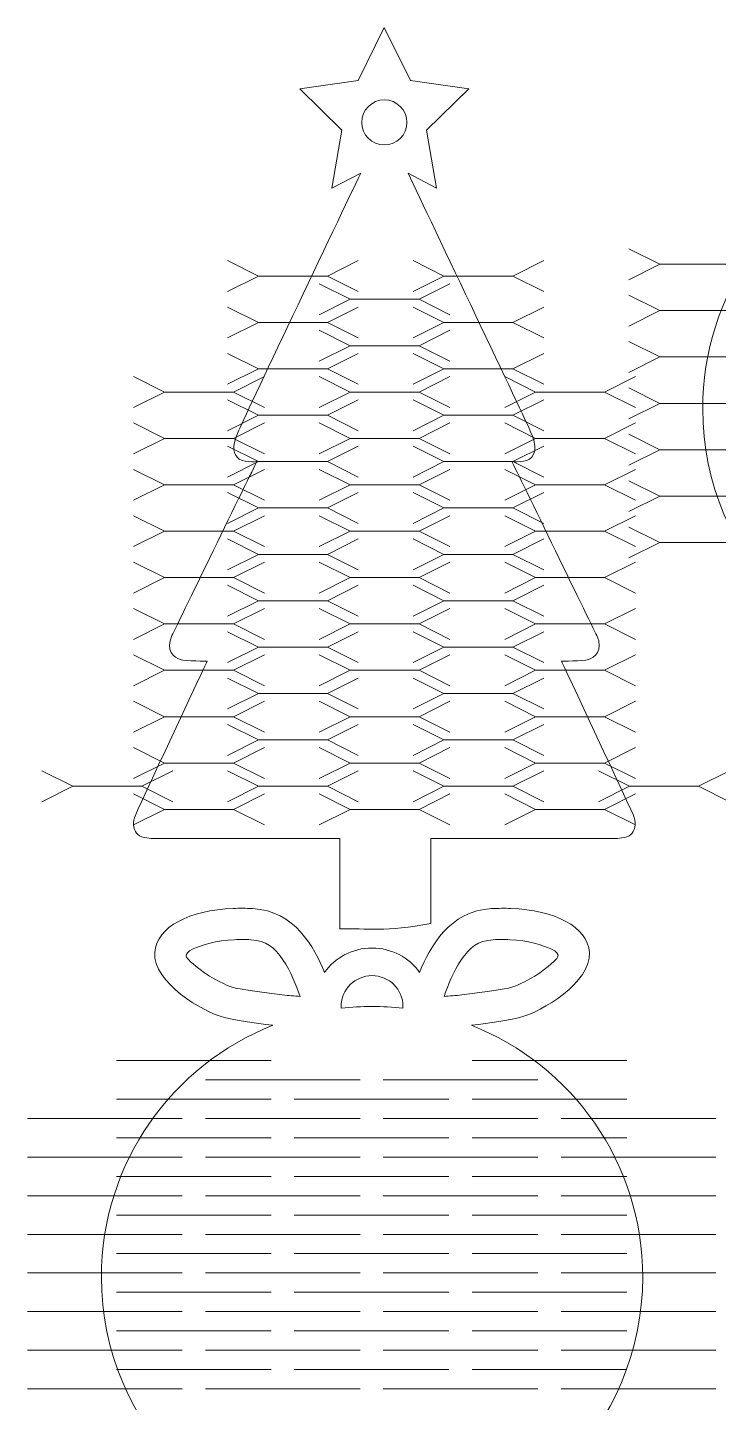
# Model space of a CAD drawing. Header units: centimetres. Extents: x -10.1 to 10.1, y -13.4 to 13.4.
# Drawn here: x -10.14 to -1.21, y -4.38 to 13.41 of the extents above; entities that cross this region are included whole.
import ezdxf

# ---------------------------------------------------------------- set-up
doc = ezdxf.new("R2010")
doc.units = ezdxf.units.CM
doc.header["$MEASUREMENT"] = 0
doc.layers.add('layer 1', color=7, linetype='Continuous')

msp = doc.modelspace()

# ---------------------------------------------------------------- linework, layer by layer
at = {"layer": 'layer 1', "color": 1, "lineweight": 15}
for points, knots in [([(-5.52979, 13.40721), (-5.52979, 13.40721), (-5.86768, 12.72286), (-5.86768, 12.72286), (-5.86768, 12.72286), (-5.86768, 12.72286), (-6.62259, 12.61262), (-6.62259, 12.61262), (-6.62259, 12.61262), (-6.62259, 12.61262), (-6.0766, 12.07989), (-6.0766, 12.07989), (-6.0766, 12.07989), (-6.0766, 12.07989), (-6.20543, 11.32762), (-6.20543, 11.32762), (-6.20543, 11.32762), (-6.20543, 11.32762), (-5.83406, 11.52341), (-5.83406, 11.52341), (-5.83406, 11.52341), (-6.11766, 10.92785), (-7.3575, 8.32185), (-7.41896, 8.17643), (-7.41896, 8.17643), (-7.48771, 8.01412), (-7.49307, 7.92646), (-7.43314, 7.84835), (-7.43314, 7.84835), (-7.37319, 7.77021), (-7.17737, 7.79198), (-7.17737, 7.79198), (-7.17737, 7.79198), (-7.17737, 7.79198), (-8.1806, 5.73415), (-8.27444, 5.53942), (-8.27444, 5.53942), (-8.36827, 5.34472), (-8.23983, 5.25639), (-8.16776, 5.23159), (-8.16776, 5.23159), (-8.09555, 5.20679), (-7.81844, 5.21134), (-7.81844, 5.21134), (-7.81844, 5.21134), (-7.81844, 5.21134), (-8.72793, 3.27572), (-8.75951, 3.18728), (-8.75951, 3.18728), (-8.79118, 3.09894), (-8.75979, 3.01293), (-8.71542, 2.96499), (-8.71542, 2.96499), (-8.67117, 2.91701), (-8.51698, 2.91648), (-8.51698, 2.91648), (-8.51698, 2.91648), (-8.51698, 2.91648), (-6.10485, 2.91648), (-6.10485, 2.91648), (-6.10485, 2.91648), (-6.10485, 2.91648), (-6.10485, 1.74791), (-6.10485, 1.74791), (-6.10485, 1.74791), (-5.75042, 1.75327), (-5.51367, 1.70547), (-4.92485, 1.815), (-4.92485, 1.815), (-4.92485, 1.815), (-4.92485, 2.91648), (-4.92485, 2.91648), (-4.92485, 2.91648), (-4.92485, 2.91648), (-2.53919, 2.91648), (-2.53919, 2.91648), (-2.53919, 2.91648), (-2.53919, 2.91648), (-2.38495, 2.91715), (-2.34075, 2.96499), (-2.34075, 2.96499), (-2.29651, 3.01293), (-2.26508, 3.09894), (-2.29665, 3.18728), (-2.29665, 3.18728), (-2.32833, 3.27572), (-3.23769, 5.21134), (-3.23769, 5.21134), (-3.23769, 5.21134), (-3.23769, 5.21134), (-2.95973, 5.20679), (-2.88756, 5.23159), (-2.88756, 5.23159), (-2.81548, 5.25639), (-2.68785, 5.34472), (-2.78172, 5.53942), (-2.78172, 5.53942), (-2.87556, 5.73415), (-3.8789, 7.79198), (-3.8789, 7.79198), (-3.8789, 7.79198), (-3.8789, 7.79198), (-3.68212, 7.77021), (-3.62218, 7.84835), (-3.62218, 7.84835), (-3.56224, 7.92646), (-3.56761, 8.01412), (-3.63636, 8.17643), (-3.63636, 8.17643), (-3.69782, 8.32185), (-4.93614, 10.92217), (-5.22111, 11.5208), (-5.22111, 11.5208), (-5.22111, 11.5208), (-4.85429, 11.32762), (-4.85429, 11.32762), (-4.85429, 11.32762), (-4.85429, 11.32762), (-4.98298, 12.07989), (-4.98298, 12.07989), (-4.98298, 12.07989), (-4.98298, 12.07989), (-4.43713, 12.61262), (-4.43713, 12.61262), (-4.43713, 12.61262), (-4.43713, 12.61262), (-5.19204, 12.72286), (-5.19204, 12.72286), (-5.19204, 12.72286), (-5.19204, 12.72286), (-5.52979, 13.40721), (-5.52979, 13.40721)], [0, 0, 0, 0, 0.02941176, 0.02941176, 0.02941176, 0.02941176, 0.05882353, 0.05882353, 0.05882353, 0.05882353, 0.08823529, 0.08823529, 0.08823529, 0.08823529, 0.11764706, 0.11764706, 0.11764706, 0.11764706, 0.14705882, 0.14705882, 0.14705882, 0.14705882, 0.17647059, 0.17647059, 0.17647059, 0.17647059, 0.20588235, 0.20588235, 0.20588235, 0.20588235, 0.23529412, 0.23529412, 0.23529412, 0.23529412, 0.26470588, 0.26470588, 0.26470588, 0.26470588, 0.29411765, 0.29411765, 0.29411765, 0.29411765, 0.32352941, 0.32352941, 0.32352941, 0.32352941, 0.35294118, 0.35294118, 0.35294118, 0.35294118, 0.38235294, 0.38235294, 0.38235294, 0.38235294, 0.41176471, 0.41176471, 0.41176471, 0.41176471, 0.44117647, 0.44117647, 0.44117647, 0.44117647, 0.47058824, 0.47058824, 0.47058824, 0.47058824, 0.5, 0.5, 0.5, 0.5, 0.52941176, 0.52941176, 0.52941176, 0.52941176, 0.55882353, 0.55882353, 0.55882353, 0.55882353, 0.58823529, 0.58823529, 0.58823529, 0.58823529, 0.61764706, 0.61764706, 0.61764706, 0.61764706, 0.64705882, 0.64705882, 0.64705882, 0.64705882, 0.67647059, 0.67647059, 0.67647059, 0.67647059, 0.70588235, 0.70588235, 0.70588235, 0.70588235, 0.73529412, 0.73529412, 0.73529412, 0.73529412, 0.76470588, 0.76470588, 0.76470588, 0.76470588, 0.79411765, 0.79411765, 0.79411765, 0.79411765, 0.82352941, 0.82352941, 0.82352941, 0.82352941, 0.85294118, 0.85294118, 0.85294118, 0.85294118, 0.88235294, 0.88235294, 0.88235294, 0.88235294, 0.91176471, 0.91176471, 0.91176471, 0.91176471, 0.94117647, 0.94117647, 0.94117647, 0.94117647, 1, 1, 1, 1]), ([(0.41603, 13.24419), (0.3744, 13.24448), (0.33376, 13.24321), (0.29337, 13.24158), (0.29337, 13.24158), (-0.27093, 13.21841), (-0.69592, 13.00938), (-0.72086, 12.67273), (-0.72086, 12.67273), (-0.74923, 12.28781), (-0.1028, 11.9017), (0.18232, 11.83047), (0.18232, 11.83047), (0.31172, 11.79809), (0.56113, 11.75978), (0.80589, 11.73067), (0.80589, 11.73067), (-0.49223, 11.2189), (-1.41139, 9.95274), (-1.41139, 8.47287), (-1.41139, 8.47287), (-1.41139, 6.5399), (0.15614, 4.97335), (2.08912, 4.97335), (2.08912, 4.97335), (4.02209, 4.97335), (5.58864, 6.5399), (5.58864, 8.47287), (5.58864, 8.47287), (5.58864, 9.95274), (4.67046, 11.2189), (3.37235, 11.73067), (3.37235, 11.73067), (3.61721, 11.75978), (3.86652, 11.79809), (3.99592, 11.83047), (3.99592, 11.83047), (4.28089, 11.9017), (4.92746, 12.28781), (4.89892, 12.67273), (4.89892, 12.67273), (4.87398, 13.00938), (4.44899, 13.21841), (3.88468, 13.24158), (3.88468, 13.24158), (3.80407, 13.24486), (3.72071, 13.24419), (3.63513, 13.23978), (3.63513, 13.23978), (3.08984, 13.21139), (2.83475, 12.74134), (2.70387, 12.41517), (2.70387, 12.41517), (2.56632, 12.60602), (2.34227, 12.73006), (2.08912, 12.73006), (2.08912, 12.73006), (1.8354, 12.73006), (1.61093, 12.60574), (1.47355, 12.41418), (1.47355, 12.41418), (1.34264, 12.7405), (1.08864, 13.21139), (0.5431, 13.23978), (0.5431, 13.23978), (0.50024, 13.24197), (0.45766, 13.24391), (0.41603, 13.24419)], [0, 0, 0, 0, 0.05555556, 0.05555556, 0.05555556, 0.05555556, 0.11111111, 0.11111111, 0.11111111, 0.11111111, 0.16666667, 0.16666667, 0.16666667, 0.16666667, 0.22222222, 0.22222222, 0.22222222, 0.22222222, 0.27777778, 0.27777778, 0.27777778, 0.27777778, 0.33333333, 0.33333333, 0.33333333, 0.33333333, 0.38888889, 0.38888889, 0.38888889, 0.38888889, 0.44444444, 0.44444444, 0.44444444, 0.44444444, 0.5, 0.5, 0.5, 0.5, 0.55555556, 0.55555556, 0.55555556, 0.55555556, 0.61111111, 0.61111111, 0.61111111, 0.61111111, 0.66666667, 0.66666667, 0.66666667, 0.66666667, 0.72222222, 0.72222222, 0.72222222, 0.72222222, 0.77777778, 0.77777778, 0.77777778, 0.77777778, 0.83333333, 0.83333333, 0.83333333, 0.83333333, 0.88888889, 0.88888889, 0.88888889, 0.88888889, 1, 1, 1, 1]), ([(-5.52813, 12.4715), (-5.36663, 12.4715), (-5.23614, 12.34101), (-5.23614, 12.17965), (-5.23614, 12.17965), (-5.23614, 12.01815), (-5.36663, 11.88766), (-5.52813, 11.88766), (-5.52813, 11.88766), (-5.68949, 11.88766), (-5.82002, 12.01815), (-5.82002, 12.17965), (-5.82002, 12.17965), (-5.82002, 12.34101), (-5.68949, 12.4715), (-5.52813, 12.4715)], [0, 0, 0, 0, 0.2, 0.2, 0.2, 0.2, 0.4, 0.4, 0.4, 0.4, 0.6, 0.6, 0.6, 0.6, 1, 1, 1, 1]), ([(-7.35955, 2.01277), (-7.40117, 2.01302), (-7.4418, 2.01178), (-7.48206, 2.01013), (-7.48206, 2.01013), (-8.04636, 1.98698), (-8.47135, 1.77807), (-8.49629, 1.44127), (-8.49629, 1.44127), (-8.5248, 1.05639), (-7.87823, 0.67028), (-7.59327, 0.59902), (-7.59327, 0.59902), (-7.46385, 0.56663), (-7.2143, 0.52835), (-6.96969, 0.49939), (-6.96969, 0.49939), (-8.2678, -0.01253), (-9.18683, -1.27854), (-9.18683, -2.75855), (-9.18683, -2.75855), (-9.18683, -4.69152), (-7.61943, -6.2581), (-5.68646, -6.2581), (-5.68646, -6.2581), (-3.75348, -6.2581), (-2.18694, -4.69152), (-2.18694, -2.75855), (-2.18694, -2.75855), (-2.18694, -1.27854), (-3.10515, -0.01253), (-4.40323, 0.49939), (-4.40323, 0.49939), (-4.15837, 0.52835), (-3.90909, 0.56663), (-3.7797, 0.59902), (-3.7797, 0.59902), (-3.49458, 0.67028), (-2.84797, 1.05639), (-2.87651, 1.44127), (-2.87651, 1.44127), (-2.90145, 1.77807), (-3.32645, 1.98698), (-3.89075, 2.01013), (-3.89075, 2.01013), (-3.97136, 2.01344), (-4.05486, 2.01291), (-4.14045, 2.00836), (-4.14045, 2.00836), (-4.68559, 1.97996), (-4.94083, 1.51006), (-5.07174, 1.18374), (-5.07174, 1.18374), (-5.20912, 1.37474), (-5.4332, 1.4986), (-5.68646, 1.4986), (-5.68646, 1.4986), (-5.94018, 1.4986), (-6.16465, 1.37431), (-6.30206, 1.1829), (-6.30206, 1.1829), (-6.43297, 1.50922), (-6.68679, 1.97996), (-7.23251, 2.00836), (-7.23251, 2.00836), (-7.27523, 2.01055), (-7.31781, 2.01249), (-7.35955, 2.01277)], [0, 0, 0, 0, 0.05555556, 0.05555556, 0.05555556, 0.05555556, 0.11111111, 0.11111111, 0.11111111, 0.11111111, 0.16666667, 0.16666667, 0.16666667, 0.16666667, 0.22222222, 0.22222222, 0.22222222, 0.22222222, 0.27777778, 0.27777778, 0.27777778, 0.27777778, 0.33333333, 0.33333333, 0.33333333, 0.33333333, 0.38888889, 0.38888889, 0.38888889, 0.38888889, 0.44444444, 0.44444444, 0.44444444, 0.44444444, 0.5, 0.5, 0.5, 0.5, 0.55555556, 0.55555556, 0.55555556, 0.55555556, 0.61111111, 0.61111111, 0.61111111, 0.61111111, 0.66666667, 0.66666667, 0.66666667, 0.66666667, 0.72222222, 0.72222222, 0.72222222, 0.72222222, 0.77777778, 0.77777778, 0.77777778, 0.77777778, 0.83333333, 0.83333333, 0.83333333, 0.83333333, 0.88888889, 0.88888889, 0.88888889, 0.88888889, 1, 1, 1, 1]), ([(-7.36215, 1.60884), (-7.32688, 1.60874), (-7.29051, 1.60722), (-7.25372, 1.60528), (-7.25372, 1.60528), (-7.0528, 1.5948), (-6.94986, 1.50453), (-6.8392, 1.34606), (-6.8392, 1.34606), (-6.73696, 1.19987), (-6.67053, 1.01836), (-6.61691, 0.87161), (-6.61691, 0.87161), (-6.69093, 0.87767), (-6.76205, 0.88304), (-6.84886, 0.8927), (-6.84886, 0.8927), (-7.10653, 0.92149), (-7.4042, 0.96781), (-7.49528, 0.99067), (-7.49528, 0.99067), (-7.54105, 1.0021), (-7.76482, 1.10271), (-7.91161, 1.21902), (-7.91161, 1.21902), (-8.05822, 1.33533), (-8.09378, 1.37322), (-8.0906, 1.40518), (-8.0906, 1.40518), (-8.09018, 1.41111), (-8.08121, 1.45327), (-7.9998, 1.48802), (-7.9998, 1.48802), (-7.89231, 1.53388), (-7.70184, 1.5966), (-7.46538, 1.60623), (-7.46538, 1.60623), (-7.43176, 1.60761), (-7.39743, 1.60898), (-7.36215, 1.60884)], [0, 0, 0, 0, 0.09090909, 0.09090909, 0.09090909, 0.09090909, 0.18181818, 0.18181818, 0.18181818, 0.18181818, 0.27272727, 0.27272727, 0.27272727, 0.27272727, 0.36363636, 0.36363636, 0.36363636, 0.36363636, 0.45454545, 0.45454545, 0.45454545, 0.45454545, 0.54545455, 0.54545455, 0.54545455, 0.54545455, 0.63636364, 0.63636364, 0.63636364, 0.63636364, 0.72727273, 0.72727273, 0.72727273, 0.72727273, 0.81818182, 0.81818182, 0.81818182, 0.81818182, 1, 1, 1, 1]), ([(-4.01076, 1.60884), (-3.97549, 1.60898), (-3.9412, 1.60761), (-3.90758, 1.60623), (-3.90758, 1.60623), (-3.67097, 1.5966), (-3.4805, 1.53388), (-3.37315, 1.48802), (-3.37315, 1.48802), (-3.29173, 1.45327), (-3.28277, 1.41111), (-3.28221, 1.40518), (-3.28221, 1.40518), (-3.27903, 1.37322), (-3.31459, 1.33533), (-3.46135, 1.21902), (-3.46135, 1.21902), (-3.60796, 1.10271), (-3.83177, 1.0021), (-3.87752, 0.99067), (-3.87752, 0.99067), (-3.96861, 0.96781), (-4.26639, 0.92149), (-4.52409, 0.8927), (-4.52409, 0.8927), (-4.61091, 0.88304), (-4.68189, 0.87767), (-4.75601, 0.87161), (-4.75601, 0.87161), (-4.70228, 1.01836), (-4.63585, 1.19987), (-4.53376, 1.34606), (-4.53376, 1.34606), (-4.42295, 1.50453), (-4.32015, 1.5948), (-4.11924, 1.60528), (-4.11924, 1.60528), (-4.08231, 1.60722), (-4.04604, 1.60874), (-4.01076, 1.60884)], [0, 0, 0, 0, 0.09090909, 0.09090909, 0.09090909, 0.09090909, 0.18181818, 0.18181818, 0.18181818, 0.18181818, 0.27272727, 0.27272727, 0.27272727, 0.27272727, 0.36363636, 0.36363636, 0.36363636, 0.36363636, 0.45454545, 0.45454545, 0.45454545, 0.45454545, 0.54545455, 0.54545455, 0.54545455, 0.54545455, 0.63636364, 0.63636364, 0.63636364, 0.63636364, 0.72727273, 0.72727273, 0.72727273, 0.72727273, 0.81818182, 0.81818182, 0.81818182, 0.81818182, 1, 1, 1, 1]), ([(-5.68646, 1.14141), (-5.46559, 1.14141), (-5.28697, 0.96269), (-5.28697, 0.74193), (-5.28697, 0.74193), (-5.28697, 0.73409), (-5.2874, 0.72665), (-5.28782, 0.71892), (-5.28782, 0.71892), (-5.41874, 0.73381), (-5.55156, 0.74193), (-5.68646, 0.74193), (-5.68646, 0.74193), (-5.82111, 0.74193), (-5.95436, 0.73381), (-6.08513, 0.71892), (-6.08513, 0.71892), (-6.08556, 0.72665), (-6.08679, 0.73409), (-6.08679, 0.74193), (-6.08679, 0.74193), (-6.08679, 0.96269), (-5.90723, 1.14141), (-5.68646, 1.14141)], [0, 0, 0, 0, 0.14285714, 0.14285714, 0.14285714, 0.14285714, 0.28571429, 0.28571429, 0.28571429, 0.28571429, 0.42857143, 0.42857143, 0.42857143, 0.42857143, 0.57142857, 0.57142857, 0.57142857, 0.57142857, 0.71428571, 0.71428571, 0.71428571, 0.71428571, 1, 1, 1, 1])]:
    msp.add_open_spline(points, degree=3, knots=knots, dxfattribs=at)
at = {"layer": 'layer 1', "lineweight": 15}
for points in [[(-2.36513, 10.5446), (-2.36513, 10.5446), (-1.96522, 10.3445), (-1.96522, 10.3445), (-1.96522, 10.3445), (-1.96522, 10.3445), (-2.36513, 10.14455), (-2.36513, 10.14455)], [(-7.55675, 10.39096), (-7.55675, 10.39096), (-7.15684, 10.19101), (-7.15684, 10.19101), (-7.15684, 10.19101), (-7.15684, 10.19101), (-7.55675, 9.99105), (-7.55675, 9.99105)], [(-5.86493, 10.39096), (-5.86493, 10.39096), (-6.26484, 10.19101), (-6.26484, 10.19101), (-6.26484, 10.19101), (-6.26484, 10.19101), (-5.86493, 9.99105), (-5.86493, 9.99105)], [(-5.15676, 10.39096), (-5.15676, 10.39096), (-4.75685, 10.19101), (-4.75685, 10.19101), (-4.75685, 10.19101), (-4.75685, 10.19101), (-5.15676, 9.99105), (-5.15676, 9.99105)], [(-3.46495, 10.39096), (-3.46495, 10.39096), (-3.86486, 10.19101), (-3.86486, 10.19101), (-3.86486, 10.19101), (-3.86486, 10.19101), (-3.46495, 9.99105), (-3.46495, 9.99105)], [(-6.37148, 10.09096), (-6.37148, 10.09096), (-5.97157, 9.89101), (-5.97157, 9.89101), (-5.97157, 9.89101), (-5.97157, 9.89101), (-6.37148, 9.69105), (-6.37148, 9.69105)], [(-4.67953, 10.09096), (-4.67953, 10.09096), (-5.07943, 9.89101), (-5.07943, 9.89101), (-5.07943, 9.89101), (-5.07943, 9.89101), (-4.67953, 9.69105), (-4.67953, 9.69105)], [(-7.55675, 9.79096), (-7.55675, 9.79096), (-7.15684, 9.591), (-7.15684, 9.591), (-7.15684, 9.591), (-7.15684, 9.591), (-7.55675, 9.39105), (-7.55675, 9.39105)], [(-5.86493, 9.79096), (-5.86493, 9.79096), (-6.26484, 9.591), (-6.26484, 9.591), (-6.26484, 9.591), (-6.26484, 9.591), (-5.86493, 9.39105), (-5.86493, 9.39105)], [(-5.15676, 9.79096), (-5.15676, 9.79096), (-4.75685, 9.591), (-4.75685, 9.591), (-4.75685, 9.591), (-4.75685, 9.591), (-5.15676, 9.39105), (-5.15676, 9.39105)], [(-3.46495, 9.79096), (-3.46495, 9.79096), (-3.86486, 9.591), (-3.86486, 9.591), (-3.86486, 9.591), (-3.86486, 9.591), (-3.46495, 9.39105), (-3.46495, 9.39105)], [(-2.36513, 9.94449), (-2.36513, 9.94449), (-1.96522, 9.74453), (-1.96522, 9.74453), (-1.96522, 9.74453), (-1.96522, 9.74453), (-2.36513, 9.54458), (-2.36513, 9.54458)], [(-6.37148, 9.49096), (-6.37148, 9.49096), (-5.97157, 9.291), (-5.97157, 9.291), (-5.97157, 9.291), (-5.97157, 9.291), (-6.37148, 9.09105), (-6.37148, 9.09105)], [(-4.67953, 9.49096), (-4.67953, 9.49096), (-5.07943, 9.291), (-5.07943, 9.291), (-5.07943, 9.291), (-5.07943, 9.291), (-4.67953, 9.09105), (-4.67953, 9.09105)], [(-2.36513, 9.34448), (-2.36513, 9.34448), (-1.96522, 9.14453), (-1.96522, 9.14453), (-1.96522, 9.14453), (-1.96522, 9.14453), (-2.36513, 8.94457), (-2.36513, 8.94457)], [(-7.55675, 9.19095), (-7.55675, 9.19095), (-7.15684, 8.991), (-7.15684, 8.991), (-7.15684, 8.991), (-7.15684, 8.991), (-7.55675, 8.79104), (-7.55675, 8.79104)], [(-5.86493, 9.19095), (-5.86493, 9.19095), (-6.26484, 8.991), (-6.26484, 8.991), (-6.26484, 8.991), (-6.26484, 8.991), (-5.86493, 8.79104), (-5.86493, 8.79104)], [(-5.15676, 9.19095), (-5.15676, 9.19095), (-4.75685, 8.991), (-4.75685, 8.991), (-4.75685, 8.991), (-4.75685, 8.991), (-5.15676, 8.79104), (-5.15676, 8.79104)], [(-3.46495, 9.19095), (-3.46495, 9.19095), (-3.86486, 8.991), (-3.86486, 8.991), (-3.86486, 8.991), (-3.86486, 8.991), (-3.46495, 8.79104), (-3.46495, 8.79104)], [(-8.7715, 8.89095), (-8.7715, 8.89095), (-8.3716, 8.691), (-8.3716, 8.691), (-8.3716, 8.691), (-8.3716, 8.691), (-8.7715, 8.49104), (-8.7715, 8.49104)], [(-7.07955, 8.89095), (-7.07955, 8.89095), (-7.47945, 8.691), (-7.47945, 8.691), (-7.47945, 8.691), (-7.47945, 8.691), (-7.07955, 8.49104), (-7.07955, 8.49104)], [(-6.37148, 8.89095), (-6.37148, 8.89095), (-5.97157, 8.691), (-5.97157, 8.691), (-5.97157, 8.691), (-5.97157, 8.691), (-6.37148, 8.49104), (-6.37148, 8.49104)], [(-4.67953, 8.89095), (-4.67953, 8.89095), (-5.07943, 8.691), (-5.07943, 8.691), (-5.07943, 8.691), (-5.07943, 8.691), (-4.67953, 8.49104), (-4.67953, 8.49104)], [(-3.9715, 8.89095), (-3.9715, 8.89095), (-3.57145, 8.691), (-3.57145, 8.691), (-3.57145, 8.691), (-3.57145, 8.691), (-3.9715, 8.49104), (-3.9715, 8.49104)], [(-2.27954, 8.89095), (-2.27954, 8.89095), (-2.67945, 8.691), (-2.67945, 8.691), (-2.67945, 8.691), (-2.67945, 8.691), (-2.27954, 8.49104), (-2.27954, 8.49104)], [(-2.36513, 8.74448), (-2.36513, 8.74448), (-1.96522, 8.54452), (-1.96522, 8.54452), (-1.96522, 8.54452), (-1.96522, 8.54452), (-2.36513, 8.34457), (-2.36513, 8.34457)], [(-7.55675, 8.59095), (-7.55675, 8.59095), (-7.15684, 8.39099), (-7.15684, 8.39099), (-7.15684, 8.39099), (-7.15684, 8.39099), (-7.55675, 8.19104), (-7.55675, 8.19104)], [(-5.86493, 8.59095), (-5.86493, 8.59095), (-6.26484, 8.39099), (-6.26484, 8.39099), (-6.26484, 8.39099), (-6.26484, 8.39099), (-5.86493, 8.19104), (-5.86493, 8.19104)], [(-5.15676, 8.59095), (-5.15676, 8.59095), (-4.75685, 8.39099), (-4.75685, 8.39099), (-4.75685, 8.39099), (-4.75685, 8.39099), (-5.15676, 8.19104), (-5.15676, 8.19104)], [(-3.46495, 8.59095), (-3.46495, 8.59095), (-3.86486, 8.39099), (-3.86486, 8.39099), (-3.86486, 8.39099), (-3.86486, 8.39099), (-3.46495, 8.19104), (-3.46495, 8.19104)], [(-8.7715, 8.29098), (-8.7715, 8.29098), (-8.3716, 8.09103), (-8.3716, 8.09103), (-8.3716, 8.09103), (-8.3716, 8.09103), (-8.7715, 7.89107), (-8.7715, 7.89107)], [(-7.07955, 8.29098), (-7.07955, 8.29098), (-7.47945, 8.09103), (-7.47945, 8.09103), (-7.47945, 8.09103), (-7.47945, 8.09103), (-7.07955, 7.89107), (-7.07955, 7.89107)], [(-6.37148, 8.29098), (-6.37148, 8.29098), (-5.97157, 8.09103), (-5.97157, 8.09103), (-5.97157, 8.09103), (-5.97157, 8.09103), (-6.37148, 7.89107), (-6.37148, 7.89107)], [(-4.67953, 8.29098), (-4.67953, 8.29098), (-5.07943, 8.09103), (-5.07943, 8.09103), (-5.07943, 8.09103), (-5.07943, 8.09103), (-4.67953, 7.89107), (-4.67953, 7.89107)], [(-3.9715, 8.29098), (-3.9715, 8.29098), (-3.57145, 8.09103), (-3.57145, 8.09103), (-3.57145, 8.09103), (-3.57145, 8.09103), (-3.9715, 7.89107), (-3.9715, 7.89107)], [(-2.27954, 8.29098), (-2.27954, 8.29098), (-2.67945, 8.09103), (-2.67945, 8.09103), (-2.67945, 8.09103), (-2.67945, 8.09103), (-2.27954, 7.89107), (-2.27954, 7.89107)], [(-2.36513, 8.14447), (-2.36513, 8.14447), (-1.96522, 7.94452), (-1.96522, 7.94452), (-1.96522, 7.94452), (-1.96522, 7.94452), (-2.36513, 7.74456), (-2.36513, 7.74456)], [(-7.55675, 7.99098), (-7.55675, 7.99098), (-7.15684, 7.79103), (-7.15684, 7.79103), (-7.15684, 7.79103), (-7.15684, 7.79103), (-7.55675, 7.59107), (-7.55675, 7.59107)], [(-5.86493, 7.99098), (-5.86493, 7.99098), (-6.26484, 7.79103), (-6.26484, 7.79103), (-6.26484, 7.79103), (-6.26484, 7.79103), (-5.86493, 7.59107), (-5.86493, 7.59107)], [(-5.15676, 7.99098), (-5.15676, 7.99098), (-4.75685, 7.79103), (-4.75685, 7.79103), (-4.75685, 7.79103), (-4.75685, 7.79103), (-5.15676, 7.59107), (-5.15676, 7.59107)], [(-3.46495, 7.99098), (-3.46495, 7.99098), (-3.86486, 7.79103), (-3.86486, 7.79103), (-3.86486, 7.79103), (-3.86486, 7.79103), (-3.46495, 7.59107), (-3.46495, 7.59107)], [(-8.7715, 7.69098), (-8.7715, 7.69098), (-8.3716, 7.49102), (-8.3716, 7.49102), (-8.3716, 7.49102), (-8.3716, 7.49102), (-8.7715, 7.29107), (-8.7715, 7.29107)], [(-7.07955, 7.69098), (-7.07955, 7.69098), (-7.47945, 7.49102), (-7.47945, 7.49102), (-7.47945, 7.49102), (-7.47945, 7.49102), (-7.07955, 7.29107), (-7.07955, 7.29107)], [(-6.37148, 7.69098), (-6.37148, 7.69098), (-5.97157, 7.49102), (-5.97157, 7.49102), (-5.97157, 7.49102), (-5.97157, 7.49102), (-6.37148, 7.29107), (-6.37148, 7.29107)], [(-4.67953, 7.69098), (-4.67953, 7.69098), (-5.07943, 7.49102), (-5.07943, 7.49102), (-5.07943, 7.49102), (-5.07943, 7.49102), (-4.67953, 7.29107), (-4.67953, 7.29107)], [(-3.9715, 7.69098), (-3.9715, 7.69098), (-3.57145, 7.49102), (-3.57145, 7.49102), (-3.57145, 7.49102), (-3.57145, 7.49102), (-3.9715, 7.29107), (-3.9715, 7.29107)], [(-2.27954, 7.69098), (-2.27954, 7.69098), (-2.67945, 7.49102), (-2.67945, 7.49102), (-2.67945, 7.49102), (-2.67945, 7.49102), (-2.27954, 7.29107), (-2.27954, 7.29107)], [(-2.36513, 7.54447), (-2.36513, 7.54447), (-1.96522, 7.34451), (-1.96522, 7.34451), (-1.96522, 7.34451), (-1.96522, 7.34451), (-2.36513, 7.14456), (-2.36513, 7.14456)], [(-7.55675, 7.39098), (-7.55675, 7.39098), (-7.15684, 7.19102), (-7.15684, 7.19102), (-7.15684, 7.19102), (-7.15684, 7.19102), (-7.55675, 6.99107), (-7.55675, 6.99107)], [(-5.86493, 7.39098), (-5.86493, 7.39098), (-6.26484, 7.19102), (-6.26484, 7.19102), (-6.26484, 7.19102), (-6.26484, 7.19102), (-5.86493, 6.99107), (-5.86493, 6.99107)], [(-5.15676, 7.39098), (-5.15676, 7.39098), (-4.75685, 7.19102), (-4.75685, 7.19102), (-4.75685, 7.19102), (-4.75685, 7.19102), (-5.15676, 6.99107), (-5.15676, 6.99107)], [(-3.46495, 7.39098), (-3.46495, 7.39098), (-3.86486, 7.19102), (-3.86486, 7.19102), (-3.86486, 7.19102), (-3.86486, 7.19102), (-3.46495, 6.99107), (-3.46495, 6.99107)], [(-8.7715, 7.09097), (-8.7715, 7.09097), (-8.3716, 6.89102), (-8.3716, 6.89102), (-8.3716, 6.89102), (-8.3716, 6.89102), (-8.7715, 6.69106), (-8.7715, 6.69106)], [(-7.07955, 7.09097), (-7.07955, 7.09097), (-7.47945, 6.89102), (-7.47945, 6.89102), (-7.47945, 6.89102), (-7.47945, 6.89102), (-7.07955, 6.69106), (-7.07955, 6.69106)], [(-6.37148, 7.09097), (-6.37148, 7.09097), (-5.97157, 6.89102), (-5.97157, 6.89102), (-5.97157, 6.89102), (-5.97157, 6.89102), (-6.37148, 6.69106), (-6.37148, 6.69106)], [(-4.67953, 7.09097), (-4.67953, 7.09097), (-5.07943, 6.89102), (-5.07943, 6.89102), (-5.07943, 6.89102), (-5.07943, 6.89102), (-4.67953, 6.69106), (-4.67953, 6.69106)], [(-3.9715, 7.09097), (-3.9715, 7.09097), (-3.57145, 6.89102), (-3.57145, 6.89102), (-3.57145, 6.89102), (-3.57145, 6.89102), (-3.9715, 6.69106), (-3.9715, 6.69106)], [(-2.27954, 7.09097), (-2.27954, 7.09097), (-2.67945, 6.89102), (-2.67945, 6.89102), (-2.67945, 6.89102), (-2.67945, 6.89102), (-2.27954, 6.69106), (-2.27954, 6.69106)], [(-2.36513, 6.9445), (-2.36513, 6.9445), (-1.96522, 6.74455), (-1.96522, 6.74455), (-1.96522, 6.74455), (-1.96522, 6.74455), (-2.36513, 6.54459), (-2.36513, 6.54459)], [(-7.55675, 6.79097), (-7.55675, 6.79097), (-7.15684, 6.59102), (-7.15684, 6.59102), (-7.15684, 6.59102), (-7.15684, 6.59102), (-7.55675, 6.39106), (-7.55675, 6.39106)], [(-5.86493, 6.79097), (-5.86493, 6.79097), (-6.26484, 6.59102), (-6.26484, 6.59102), (-6.26484, 6.59102), (-6.26484, 6.59102), (-5.86493, 6.39106), (-5.86493, 6.39106)], [(-5.15676, 6.79097), (-5.15676, 6.79097), (-4.75685, 6.59102), (-4.75685, 6.59102), (-4.75685, 6.59102), (-4.75685, 6.59102), (-5.15676, 6.39106), (-5.15676, 6.39106)], [(-3.46495, 6.79097), (-3.46495, 6.79097), (-3.86486, 6.59102), (-3.86486, 6.59102), (-3.86486, 6.59102), (-3.86486, 6.59102), (-3.46495, 6.39106), (-3.46495, 6.39106)], [(-8.7715, 6.49097), (-8.7715, 6.49097), (-8.3716, 6.29101), (-8.3716, 6.29101), (-8.3716, 6.29101), (-8.3716, 6.29101), (-8.7715, 6.09106), (-8.7715, 6.09106)], [(-7.07955, 6.49097), (-7.07955, 6.49097), (-7.47945, 6.29101), (-7.47945, 6.29101), (-7.47945, 6.29101), (-7.47945, 6.29101), (-7.07955, 6.09106), (-7.07955, 6.09106)], [(-6.37148, 6.49097), (-6.37148, 6.49097), (-5.97157, 6.29101), (-5.97157, 6.29101), (-5.97157, 6.29101), (-5.97157, 6.29101), (-6.37148, 6.09106), (-6.37148, 6.09106)], [(-4.67953, 6.49097), (-4.67953, 6.49097), (-5.07943, 6.29101), (-5.07943, 6.29101), (-5.07943, 6.29101), (-5.07943, 6.29101), (-4.67953, 6.09106), (-4.67953, 6.09106)], [(-3.9715, 6.49097), (-3.9715, 6.49097), (-3.57145, 6.29101), (-3.57145, 6.29101), (-3.57145, 6.29101), (-3.57145, 6.29101), (-3.9715, 6.09106), (-3.9715, 6.09106)], [(-2.27954, 6.49097), (-2.27954, 6.49097), (-2.67945, 6.29101), (-2.67945, 6.29101), (-2.67945, 6.29101), (-2.67945, 6.29101), (-2.27954, 6.09106), (-2.27954, 6.09106)], [(-7.55675, 6.19097), (-7.55675, 6.19097), (-7.15684, 5.99101), (-7.15684, 5.99101), (-7.15684, 5.99101), (-7.15684, 5.99101), (-7.55675, 5.79106), (-7.55675, 5.79106)], [(-5.86493, 6.19097), (-5.86493, 6.19097), (-6.26484, 5.99101), (-6.26484, 5.99101), (-6.26484, 5.99101), (-6.26484, 5.99101), (-5.86493, 5.79106), (-5.86493, 5.79106)], [(-5.15676, 6.19097), (-5.15676, 6.19097), (-4.75685, 5.99101), (-4.75685, 5.99101), (-4.75685, 5.99101), (-4.75685, 5.99101), (-5.15676, 5.79106), (-5.15676, 5.79106)], [(-3.46495, 6.19097), (-3.46495, 6.19097), (-3.86486, 5.99101), (-3.86486, 5.99101), (-3.86486, 5.99101), (-3.86486, 5.99101), (-3.46495, 5.79106), (-3.46495, 5.79106)], [(-8.7715, 5.89096), (-8.7715, 5.89096), (-8.3716, 5.69101), (-8.3716, 5.69101), (-8.3716, 5.69101), (-8.3716, 5.69101), (-8.7715, 5.49106), (-8.7715, 5.49106)], [(-7.07955, 5.89096), (-7.07955, 5.89096), (-7.47945, 5.69101), (-7.47945, 5.69101), (-7.47945, 5.69101), (-7.47945, 5.69101), (-7.07955, 5.49106), (-7.07955, 5.49106)], [(-6.37148, 5.89096), (-6.37148, 5.89096), (-5.97157, 5.69101), (-5.97157, 5.69101), (-5.97157, 5.69101), (-5.97157, 5.69101), (-6.37148, 5.49106), (-6.37148, 5.49106)], [(-4.67953, 5.89096), (-4.67953, 5.89096), (-5.07943, 5.69101), (-5.07943, 5.69101), (-5.07943, 5.69101), (-5.07943, 5.69101), (-4.67953, 5.49106), (-4.67953, 5.49106)], [(-3.9715, 5.89096), (-3.9715, 5.89096), (-3.57145, 5.69101), (-3.57145, 5.69101), (-3.57145, 5.69101), (-3.57145, 5.69101), (-3.9715, 5.49106), (-3.9715, 5.49106)], [(-2.27954, 5.89096), (-2.27954, 5.89096), (-2.67945, 5.69101), (-2.67945, 5.69101), (-2.67945, 5.69101), (-2.67945, 5.69101), (-2.27954, 5.49106), (-2.27954, 5.49106)], [(-7.55675, 5.59096), (-7.55675, 5.59096), (-7.15684, 5.39101), (-7.15684, 5.39101), (-7.15684, 5.39101), (-7.15684, 5.39101), (-7.55675, 5.19105), (-7.55675, 5.19105)], [(-5.86493, 5.59096), (-5.86493, 5.59096), (-6.26484, 5.39101), (-6.26484, 5.39101), (-6.26484, 5.39101), (-6.26484, 5.39101), (-5.86493, 5.19105), (-5.86493, 5.19105)], [(-5.15676, 5.59096), (-5.15676, 5.59096), (-4.75685, 5.39101), (-4.75685, 5.39101), (-4.75685, 5.39101), (-4.75685, 5.39101), (-5.15676, 5.19105), (-5.15676, 5.19105)], [(-3.46495, 5.59096), (-3.46495, 5.59096), (-3.86486, 5.39101), (-3.86486, 5.39101), (-3.86486, 5.39101), (-3.86486, 5.39101), (-3.46495, 5.19105), (-3.46495, 5.19105)], [(-8.7715, 5.29096), (-8.7715, 5.29096), (-8.3716, 5.09101), (-8.3716, 5.09101), (-8.3716, 5.09101), (-8.3716, 5.09101), (-8.7715, 4.89109), (-8.7715, 4.89109)], [(-7.07955, 5.29096), (-7.07955, 5.29096), (-7.47945, 5.09101), (-7.47945, 5.09101), (-7.47945, 5.09101), (-7.47945, 5.09101), (-7.07955, 4.89109), (-7.07955, 4.89109)], [(-6.37148, 5.29096), (-6.37148, 5.29096), (-5.97157, 5.09101), (-5.97157, 5.09101), (-5.97157, 5.09101), (-5.97157, 5.09101), (-6.37148, 4.89109), (-6.37148, 4.89109)], [(-4.67953, 5.29096), (-4.67953, 5.29096), (-5.07943, 5.09101), (-5.07943, 5.09101), (-5.07943, 5.09101), (-5.07943, 5.09101), (-4.67953, 4.89109), (-4.67953, 4.89109)], [(-3.9715, 5.29096), (-3.9715, 5.29096), (-3.57145, 5.09101), (-3.57145, 5.09101), (-3.57145, 5.09101), (-3.57145, 5.09101), (-3.9715, 4.89109), (-3.9715, 4.89109)], [(-2.27954, 5.29096), (-2.27954, 5.29096), (-2.67945, 5.09101), (-2.67945, 5.09101), (-2.67945, 5.09101), (-2.67945, 5.09101), (-2.27954, 4.89109), (-2.27954, 4.89109)], [(-7.55675, 4.99099), (-7.55675, 4.99099), (-7.15684, 4.79104), (-7.15684, 4.79104), (-7.15684, 4.79104), (-7.15684, 4.79104), (-7.55675, 4.59108), (-7.55675, 4.59108)], [(-5.86493, 4.99099), (-5.86493, 4.99099), (-6.26484, 4.79104), (-6.26484, 4.79104), (-6.26484, 4.79104), (-6.26484, 4.79104), (-5.86493, 4.59108), (-5.86493, 4.59108)], [(-5.15676, 4.99099), (-5.15676, 4.99099), (-4.75685, 4.79104), (-4.75685, 4.79104), (-4.75685, 4.79104), (-4.75685, 4.79104), (-5.15676, 4.59108), (-5.15676, 4.59108)], [(-3.46495, 4.99099), (-3.46495, 4.99099), (-3.86486, 4.79104), (-3.86486, 4.79104), (-3.86486, 4.79104), (-3.86486, 4.79104), (-3.46495, 4.59108), (-3.46495, 4.59108)], [(-8.7715, 4.69099), (-8.7715, 4.69099), (-8.3716, 4.49104), (-8.3716, 4.49104), (-8.3716, 4.49104), (-8.3716, 4.49104), (-8.7715, 4.29094), (-8.7715, 4.29094)], [(-7.07955, 4.69099), (-7.07955, 4.69099), (-7.47945, 4.49104), (-7.47945, 4.49104), (-7.47945, 4.49104), (-7.47945, 4.49104), (-7.07955, 4.29094), (-7.07955, 4.29094)], [(-6.37148, 4.69099), (-6.37148, 4.69099), (-5.97157, 4.49104), (-5.97157, 4.49104), (-5.97157, 4.49104), (-5.97157, 4.49104), (-6.37148, 4.29094), (-6.37148, 4.29094)], [(-4.67953, 4.69099), (-4.67953, 4.69099), (-5.07943, 4.49104), (-5.07943, 4.49104), (-5.07943, 4.49104), (-5.07943, 4.49104), (-4.67953, 4.29094), (-4.67953, 4.29094)], [(-3.9715, 4.69099), (-3.9715, 4.69099), (-3.57145, 4.49104), (-3.57145, 4.49104), (-3.57145, 4.49104), (-3.57145, 4.49104), (-3.9715, 4.29094), (-3.9715, 4.29094)], [(-2.27954, 4.69099), (-2.27954, 4.69099), (-2.67945, 4.49104), (-2.67945, 4.49104), (-2.67945, 4.49104), (-2.67945, 4.49104), (-2.27954, 4.29094), (-2.27954, 4.29094)], [(-7.55675, 4.39099), (-7.55675, 4.39099), (-7.15684, 4.19103), (-7.15684, 4.19103), (-7.15684, 4.19103), (-7.15684, 4.19103), (-7.55675, 3.99108), (-7.55675, 3.99108)], [(-5.86493, 4.39099), (-5.86493, 4.39099), (-6.26484, 4.19103), (-6.26484, 4.19103), (-6.26484, 4.19103), (-6.26484, 4.19103), (-5.86493, 3.99108), (-5.86493, 3.99108)], [(-5.15676, 4.39099), (-5.15676, 4.39099), (-4.75685, 4.19103), (-4.75685, 4.19103), (-4.75685, 4.19103), (-4.75685, 4.19103), (-5.15676, 3.99108), (-5.15676, 3.99108)], [(-3.46495, 4.39099), (-3.46495, 4.39099), (-3.86486, 4.19103), (-3.86486, 4.19103), (-3.86486, 4.19103), (-3.86486, 4.19103), (-3.46495, 3.99108), (-3.46495, 3.99108)], [(-8.7715, 4.09099), (-8.7715, 4.09099), (-8.3716, 3.89103), (-8.3716, 3.89103), (-8.3716, 3.89103), (-8.3716, 3.89103), (-8.7715, 3.69094), (-8.7715, 3.69094)], [(-7.07955, 4.09099), (-7.07955, 4.09099), (-7.47945, 3.89103), (-7.47945, 3.89103), (-7.47945, 3.89103), (-7.47945, 3.89103), (-7.07955, 3.69094), (-7.07955, 3.69094)], [(-6.37148, 4.09099), (-6.37148, 4.09099), (-5.97157, 3.89103), (-5.97157, 3.89103), (-5.97157, 3.89103), (-5.97157, 3.89103), (-6.37148, 3.69094), (-6.37148, 3.69094)], [(-4.67953, 4.09099), (-4.67953, 4.09099), (-5.07943, 3.89103), (-5.07943, 3.89103), (-5.07943, 3.89103), (-5.07943, 3.89103), (-4.67953, 3.69094), (-4.67953, 3.69094)], [(-3.9715, 4.09099), (-3.9715, 4.09099), (-3.57145, 3.89103), (-3.57145, 3.89103), (-3.57145, 3.89103), (-3.57145, 3.89103), (-3.9715, 3.69094), (-3.9715, 3.69094)], [(-2.27954, 4.09099), (-2.27954, 4.09099), (-2.67945, 3.89103), (-2.67945, 3.89103), (-2.67945, 3.89103), (-2.67945, 3.89103), (-2.27954, 3.69094), (-2.27954, 3.69094)], [(-9.95672, 3.79098), (-9.95672, 3.79098), (-9.55682, 3.59103), (-9.55682, 3.59103), (-9.55682, 3.59103), (-9.55682, 3.59103), (-9.95672, 3.39093), (-9.95672, 3.39093)], [(-8.26491, 3.79098), (-8.26491, 3.79098), (-8.66483, 3.59103), (-8.66483, 3.59103), (-8.66483, 3.59103), (-8.66483, 3.59103), (-8.26491, 3.39093), (-8.26491, 3.39093)], [(-7.55675, 3.79098), (-7.55675, 3.79098), (-7.15684, 3.59103), (-7.15684, 3.59103), (-7.15684, 3.59103), (-7.15684, 3.59103), (-7.55675, 3.39093), (-7.55675, 3.39093)], [(-5.86493, 3.79098), (-5.86493, 3.79098), (-6.26484, 3.59103), (-6.26484, 3.59103), (-6.26484, 3.59103), (-6.26484, 3.59103), (-5.86493, 3.39093), (-5.86493, 3.39093)], [(-5.15676, 3.79098), (-5.15676, 3.79098), (-4.75685, 3.59103), (-4.75685, 3.59103), (-4.75685, 3.59103), (-4.75685, 3.59103), (-5.15676, 3.39093), (-5.15676, 3.39093)], [(-3.46495, 3.79098), (-3.46495, 3.79098), (-3.86486, 3.59103), (-3.86486, 3.59103), (-3.86486, 3.59103), (-3.86486, 3.59103), (-3.46495, 3.39093), (-3.46495, 3.39093)], [(-2.75678, 3.79098), (-2.75678, 3.79098), (-2.35687, 3.59103), (-2.35687, 3.59103), (-2.35687, 3.59103), (-2.35687, 3.59103), (-2.75678, 3.39093), (-2.75678, 3.39093)], [(-1.06493, 3.79098), (-1.06493, 3.79098), (-1.46484, 3.59103), (-1.46484, 3.59103), (-1.46484, 3.59103), (-1.46484, 3.59103), (-1.06493, 3.39093), (-1.06493, 3.39093)], [(-8.7715, 3.49098), (-8.7715, 3.49098), (-8.3716, 3.29103), (-8.3716, 3.29103), (-8.3716, 3.29103), (-8.3716, 3.29103), (-8.7715, 3.09093), (-8.7715, 3.09093)], [(-7.07955, 3.49098), (-7.07955, 3.49098), (-7.47945, 3.29103), (-7.47945, 3.29103), (-7.47945, 3.29103), (-7.47945, 3.29103), (-7.07955, 3.09093), (-7.07955, 3.09093)], [(-6.37148, 3.49098), (-6.37148, 3.49098), (-5.97157, 3.29103), (-5.97157, 3.29103), (-5.97157, 3.29103), (-5.97157, 3.29103), (-6.37148, 3.09093), (-6.37148, 3.09093)], [(-4.67953, 3.49098), (-4.67953, 3.49098), (-5.07943, 3.29103), (-5.07943, 3.29103), (-5.07943, 3.29103), (-5.07943, 3.29103), (-4.67953, 3.09093), (-4.67953, 3.09093)], [(-3.9715, 3.49098), (-3.9715, 3.49098), (-3.57145, 3.29103), (-3.57145, 3.29103), (-3.57145, 3.29103), (-3.57145, 3.29103), (-3.9715, 3.09093), (-3.9715, 3.09093)], [(-2.27954, 3.49098), (-2.27954, 3.49098), (-2.67945, 3.29103), (-2.67945, 3.29103), (-2.67945, 3.29103), (-2.67945, 3.29103), (-2.27954, 3.09093), (-2.27954, 3.09093)]]:
    msp.add_open_spline(points, degree=3, knots=[0, 0, 0, 0, 0.33333333, 0.33333333, 0.33333333, 0.33333333, 1, 1, 1, 1], dxfattribs=at)
for points in [[(-1.96522, 10.3445), (-1.96522, 10.3445), (-1.07308, 10.3445), (-1.07308, 10.3445)], [(-7.15684, 10.19101), (-7.15684, 10.19101), (-6.26484, 10.19101), (-6.26484, 10.19101)], [(-4.75685, 10.19101), (-4.75685, 10.19101), (-3.86486, 10.19101), (-3.86486, 10.19101)], [(-5.97157, 9.89101), (-5.97157, 9.89101), (-5.07943, 9.89101), (-5.07943, 9.89101)], [(-1.96522, 9.74453), (-1.96522, 9.74453), (-1.07308, 9.74453), (-1.07308, 9.74453)], [(-7.15684, 9.591), (-7.15684, 9.591), (-6.26484, 9.591), (-6.26484, 9.591)], [(-4.75685, 9.591), (-4.75685, 9.591), (-3.86486, 9.591), (-3.86486, 9.591)], [(-5.97157, 9.291), (-5.97157, 9.291), (-5.07943, 9.291), (-5.07943, 9.291)], [(-1.96522, 9.14453), (-1.96522, 9.14453), (-1.07308, 9.14453), (-1.07308, 9.14453)], [(-7.15684, 8.991), (-7.15684, 8.991), (-6.26484, 8.991), (-6.26484, 8.991)], [(-4.75685, 8.991), (-4.75685, 8.991), (-3.86486, 8.991), (-3.86486, 8.991)], [(-8.3716, 8.691), (-8.3716, 8.691), (-7.47945, 8.691), (-7.47945, 8.691)], [(-5.97157, 8.691), (-5.97157, 8.691), (-5.07943, 8.691), (-5.07943, 8.691)], [(-3.57145, 8.691), (-3.57145, 8.691), (-2.67945, 8.691), (-2.67945, 8.691)], [(-1.96522, 8.54452), (-1.96522, 8.54452), (-1.07308, 8.54452), (-1.07308, 8.54452)], [(-7.15684, 8.39099), (-7.15684, 8.39099), (-6.26484, 8.39099), (-6.26484, 8.39099)], [(-4.75685, 8.39099), (-4.75685, 8.39099), (-3.86486, 8.39099), (-3.86486, 8.39099)], [(-8.3716, 8.09103), (-8.3716, 8.09103), (-7.47945, 8.09103), (-7.47945, 8.09103)], [(-5.97157, 8.09103), (-5.97157, 8.09103), (-5.07943, 8.09103), (-5.07943, 8.09103)], [(-3.57145, 8.09103), (-3.57145, 8.09103), (-2.67945, 8.09103), (-2.67945, 8.09103)], [(-1.96522, 7.94452), (-1.96522, 7.94452), (-1.07308, 7.94452), (-1.07308, 7.94452)], [(-7.15684, 7.79103), (-7.15684, 7.79103), (-6.26484, 7.79103), (-6.26484, 7.79103)], [(-4.75685, 7.79103), (-4.75685, 7.79103), (-3.86486, 7.79103), (-3.86486, 7.79103)], [(-8.3716, 7.49102), (-8.3716, 7.49102), (-7.47945, 7.49102), (-7.47945, 7.49102)], [(-5.97157, 7.49102), (-5.97157, 7.49102), (-5.07943, 7.49102), (-5.07943, 7.49102)], [(-3.57145, 7.49102), (-3.57145, 7.49102), (-2.67945, 7.49102), (-2.67945, 7.49102)], [(-1.96522, 7.34451), (-1.96522, 7.34451), (-1.07308, 7.34451), (-1.07308, 7.34451)], [(-7.15684, 7.19102), (-7.15684, 7.19102), (-6.26484, 7.19102), (-6.26484, 7.19102)], [(-4.75685, 7.19102), (-4.75685, 7.19102), (-3.86486, 7.19102), (-3.86486, 7.19102)], [(-8.3716, 6.89102), (-8.3716, 6.89102), (-7.47945, 6.89102), (-7.47945, 6.89102)], [(-5.97157, 6.89102), (-5.97157, 6.89102), (-5.07943, 6.89102), (-5.07943, 6.89102)], [(-3.57145, 6.89102), (-3.57145, 6.89102), (-2.67945, 6.89102), (-2.67945, 6.89102)], [(-7.15684, 6.59102), (-7.15684, 6.59102), (-6.26484, 6.59102), (-6.26484, 6.59102)], [(-4.75685, 6.59102), (-4.75685, 6.59102), (-3.86486, 6.59102), (-3.86486, 6.59102)], [(-1.96522, 6.74455), (-1.96522, 6.74455), (-1.07308, 6.74455), (-1.07308, 6.74455)], [(-8.3716, 6.29101), (-8.3716, 6.29101), (-7.47945, 6.29101), (-7.47945, 6.29101)], [(-5.97157, 6.29101), (-5.97157, 6.29101), (-5.07943, 6.29101), (-5.07943, 6.29101)], [(-3.57145, 6.29101), (-3.57145, 6.29101), (-2.67945, 6.29101), (-2.67945, 6.29101)], [(-7.15684, 5.99101), (-7.15684, 5.99101), (-6.26484, 5.99101), (-6.26484, 5.99101)], [(-4.75685, 5.99101), (-4.75685, 5.99101), (-3.86486, 5.99101), (-3.86486, 5.99101)], [(-8.3716, 5.69101), (-8.3716, 5.69101), (-7.47945, 5.69101), (-7.47945, 5.69101)], [(-5.97157, 5.69101), (-5.97157, 5.69101), (-5.07943, 5.69101), (-5.07943, 5.69101)], [(-3.57145, 5.69101), (-3.57145, 5.69101), (-2.67945, 5.69101), (-2.67945, 5.69101)], [(-7.15684, 5.39101), (-7.15684, 5.39101), (-6.26484, 5.39101), (-6.26484, 5.39101)], [(-4.75685, 5.39101), (-4.75685, 5.39101), (-3.86486, 5.39101), (-3.86486, 5.39101)], [(-8.3716, 5.09101), (-8.3716, 5.09101), (-7.47945, 5.09101), (-7.47945, 5.09101)], [(-5.97157, 5.09101), (-5.97157, 5.09101), (-5.07943, 5.09101), (-5.07943, 5.09101)], [(-3.57145, 5.09101), (-3.57145, 5.09101), (-2.67945, 5.09101), (-2.67945, 5.09101)], [(-7.15684, 4.79104), (-7.15684, 4.79104), (-6.26484, 4.79104), (-6.26484, 4.79104)], [(-4.75685, 4.79104), (-4.75685, 4.79104), (-3.86486, 4.79104), (-3.86486, 4.79104)], [(-8.3716, 4.49104), (-8.3716, 4.49104), (-7.47945, 4.49104), (-7.47945, 4.49104)], [(-5.97157, 4.49104), (-5.97157, 4.49104), (-5.07943, 4.49104), (-5.07943, 4.49104)], [(-3.57145, 4.49104), (-3.57145, 4.49104), (-2.67945, 4.49104), (-2.67945, 4.49104)], [(-7.15684, 4.19103), (-7.15684, 4.19103), (-6.26484, 4.19103), (-6.26484, 4.19103)], [(-4.75685, 4.19103), (-4.75685, 4.19103), (-3.86486, 4.19103), (-3.86486, 4.19103)], [(-8.3716, 3.89103), (-8.3716, 3.89103), (-7.47945, 3.89103), (-7.47945, 3.89103)], [(-5.97157, 3.89103), (-5.97157, 3.89103), (-5.07943, 3.89103), (-5.07943, 3.89103)], [(-3.57145, 3.89103), (-3.57145, 3.89103), (-2.67945, 3.89103), (-2.67945, 3.89103)], [(-9.55682, 3.59103), (-9.55682, 3.59103), (-8.66483, 3.59103), (-8.66483, 3.59103)], [(-7.15684, 3.59103), (-7.15684, 3.59103), (-6.26484, 3.59103), (-6.26484, 3.59103)], [(-4.75685, 3.59103), (-4.75685, 3.59103), (-3.86486, 3.59103), (-3.86486, 3.59103)], [(-2.35687, 3.59103), (-2.35687, 3.59103), (-1.46484, 3.59103), (-1.46484, 3.59103)], [(-8.3716, 3.29103), (-8.3716, 3.29103), (-7.47945, 3.29103), (-7.47945, 3.29103)], [(-5.97157, 3.29103), (-5.97157, 3.29103), (-5.07943, 3.29103), (-5.07943, 3.29103)], [(-3.57145, 3.29103), (-3.57145, 3.29103), (-2.67945, 3.29103), (-2.67945, 3.29103)], [(-8.99251, 0.04424), (-8.99251, 0.04424), (-6.99244, 0.04424), (-6.99244, 0.04424)], [(-4.39251, 0.04424), (-4.39251, 0.04424), (-2.39254, 0.04424), (-2.39254, 0.04424)], [(-7.84257, -0.20574), (-7.84257, -0.20574), (-5.84246, -0.20574), (-5.84246, -0.20574)], [(-5.54246, -0.20574), (-5.54246, -0.20574), (-3.54252, -0.20574), (-3.54252, -0.20574)], [(-8.99251, -0.45572), (-8.99251, -0.45572), (-6.99244, -0.45572), (-6.99244, -0.45572)], [(-6.69244, -0.45572), (-6.69244, -0.45572), (-4.69251, -0.45572), (-4.69251, -0.45572)], [(-4.39251, -0.45572), (-4.39251, -0.45572), (-2.39254, -0.45572), (-2.39254, -0.45572)], [(-10.14236, -0.7057), (-10.14236, -0.7057), (-8.14254, -0.7057), (-8.14254, -0.7057)], [(-7.84257, -0.7057), (-7.84257, -0.7057), (-5.84246, -0.7057), (-5.84246, -0.7057)], [(-5.54246, -0.7057), (-5.54246, -0.7057), (-3.54252, -0.7057), (-3.54252, -0.7057)], [(-3.24252, -0.7057), (-3.24252, -0.7057), (-1.24259, -0.7057), (-1.24259, -0.7057)], [(-8.99251, -0.95568), (-8.99251, -0.95568), (-6.99244, -0.95568), (-6.99244, -0.95568)], [(-6.69244, -0.95568), (-6.69244, -0.95568), (-4.69251, -0.95568), (-4.69251, -0.95568)], [(-4.39251, -0.95568), (-4.39251, -0.95568), (-2.39254, -0.95568), (-2.39254, -0.95568)], [(-10.14236, -1.20566), (-10.14236, -1.20566), (-8.14254, -1.20566), (-8.14254, -1.20566)], [(-7.84257, -1.20566), (-7.84257, -1.20566), (-5.84246, -1.20566), (-5.84246, -1.20566)], [(-5.54246, -1.20566), (-5.54246, -1.20566), (-3.54252, -1.20566), (-3.54252, -1.20566)], [(-3.24252, -1.20566), (-3.24252, -1.20566), (-1.24259, -1.20566), (-1.24259, -1.20566)], [(-8.99251, -1.45577), (-8.99251, -1.45577), (-6.99244, -1.45577), (-6.99244, -1.45577)], [(-6.69244, -1.45577), (-6.69244, -1.45577), (-4.69251, -1.45577), (-4.69251, -1.45577)], [(-4.39251, -1.45577), (-4.39251, -1.45577), (-2.39254, -1.45577), (-2.39254, -1.45577)], [(-10.14236, -1.70575), (-10.14236, -1.70575), (-8.14254, -1.70575), (-8.14254, -1.70575)], [(-7.84257, -1.70575), (-7.84257, -1.70575), (-5.84246, -1.70575), (-5.84246, -1.70575)], [(-5.54246, -1.70575), (-5.54246, -1.70575), (-3.54252, -1.70575), (-3.54252, -1.70575)], [(-3.24252, -1.70575), (-3.24252, -1.70575), (-1.24259, -1.70575), (-1.24259, -1.70575)], [(-8.99251, -1.95573), (-8.99251, -1.95573), (-6.99244, -1.95573), (-6.99244, -1.95573)], [(-6.69244, -1.95573), (-6.69244, -1.95573), (-4.69251, -1.95573), (-4.69251, -1.95573)], [(-4.39251, -1.95573), (-4.39251, -1.95573), (-2.39254, -1.95573), (-2.39254, -1.95573)], [(-10.14236, -2.20567), (-10.14236, -2.20567), (-8.14254, -2.20567), (-8.14254, -2.20567)], [(-7.84257, -2.20567), (-7.84257, -2.20567), (-5.84246, -2.20567), (-5.84246, -2.20567)], [(-5.54246, -2.20567), (-5.54246, -2.20567), (-3.54252, -2.20567), (-3.54252, -2.20567)], [(-3.24252, -2.20567), (-3.24252, -2.20567), (-1.24259, -2.20567), (-1.24259, -2.20567)], [(-8.99251, -2.45565), (-8.99251, -2.45565), (-6.99244, -2.45565), (-6.99244, -2.45565)], [(-6.69244, -2.45565), (-6.69244, -2.45565), (-4.69251, -2.45565), (-4.69251, -2.45565)], [(-4.39251, -2.45565), (-4.39251, -2.45565), (-2.39254, -2.45565), (-2.39254, -2.45565)], [(-10.14236, -2.70577), (-10.14236, -2.70577), (-8.14254, -2.70577), (-8.14254, -2.70577)], [(-7.84257, -2.70577), (-7.84257, -2.70577), (-5.84246, -2.70577), (-5.84246, -2.70577)], [(-5.54246, -2.70577), (-5.54246, -2.70577), (-3.54252, -2.70577), (-3.54252, -2.70577)], [(-3.24252, -2.70577), (-3.24252, -2.70577), (-1.24259, -2.70577), (-1.24259, -2.70577)], [(-8.99251, -2.95575), (-8.99251, -2.95575), (-6.99244, -2.95575), (-6.99244, -2.95575)], [(-6.69244, -2.95575), (-6.69244, -2.95575), (-4.69251, -2.95575), (-4.69251, -2.95575)], [(-4.39251, -2.95575), (-4.39251, -2.95575), (-2.39254, -2.95575), (-2.39254, -2.95575)], [(-10.14236, -3.20573), (-10.14236, -3.20573), (-8.14254, -3.20573), (-8.14254, -3.20573)], [(-7.84257, -3.20573), (-7.84257, -3.20573), (-5.84246, -3.20573), (-5.84246, -3.20573)], [(-5.54246, -3.20573), (-5.54246, -3.20573), (-3.54252, -3.20573), (-3.54252, -3.20573)], [(-3.24252, -3.20573), (-3.24252, -3.20573), (-1.24259, -3.20573), (-1.24259, -3.20573)], [(-8.99251, -3.45571), (-8.99251, -3.45571), (-6.99244, -3.45571), (-6.99244, -3.45571)], [(-6.69244, -3.45571), (-6.69244, -3.45571), (-4.69251, -3.45571), (-4.69251, -3.45571)], [(-4.39251, -3.45571), (-4.39251, -3.45571), (-2.39254, -3.45571), (-2.39254, -3.45571)], [(-10.14236, -3.70569), (-10.14236, -3.70569), (-8.14254, -3.70569), (-8.14254, -3.70569)], [(-7.84257, -3.70569), (-7.84257, -3.70569), (-5.84246, -3.70569), (-5.84246, -3.70569)], [(-5.54246, -3.70569), (-5.54246, -3.70569), (-3.54252, -3.70569), (-3.54252, -3.70569)], [(-3.24252, -3.70569), (-3.24252, -3.70569), (-1.24259, -3.70569), (-1.24259, -3.70569)], [(-8.99251, -3.95566), (-8.99251, -3.95566), (-6.99244, -3.95566), (-6.99244, -3.95566)], [(-6.69244, -3.95566), (-6.69244, -3.95566), (-4.69251, -3.95566), (-4.69251, -3.95566)], [(-4.39251, -3.95566), (-4.39251, -3.95566), (-2.39254, -3.95566), (-2.39254, -3.95566)], [(-10.14236, -4.20578), (-10.14236, -4.20578), (-8.14254, -4.20578), (-8.14254, -4.20578)], [(-7.84257, -4.20578), (-7.84257, -4.20578), (-5.84246, -4.20578), (-5.84246, -4.20578)], [(-5.54246, -4.20578), (-5.54246, -4.20578), (-3.54252, -4.20578), (-3.54252, -4.20578)], [(-3.24252, -4.20578), (-3.24252, -4.20578), (-1.24259, -4.20578), (-1.24259, -4.20578)]]:
    msp.add_open_spline(points, degree=3, dxfattribs=at)

doc.saveas('drawing.dxf')
